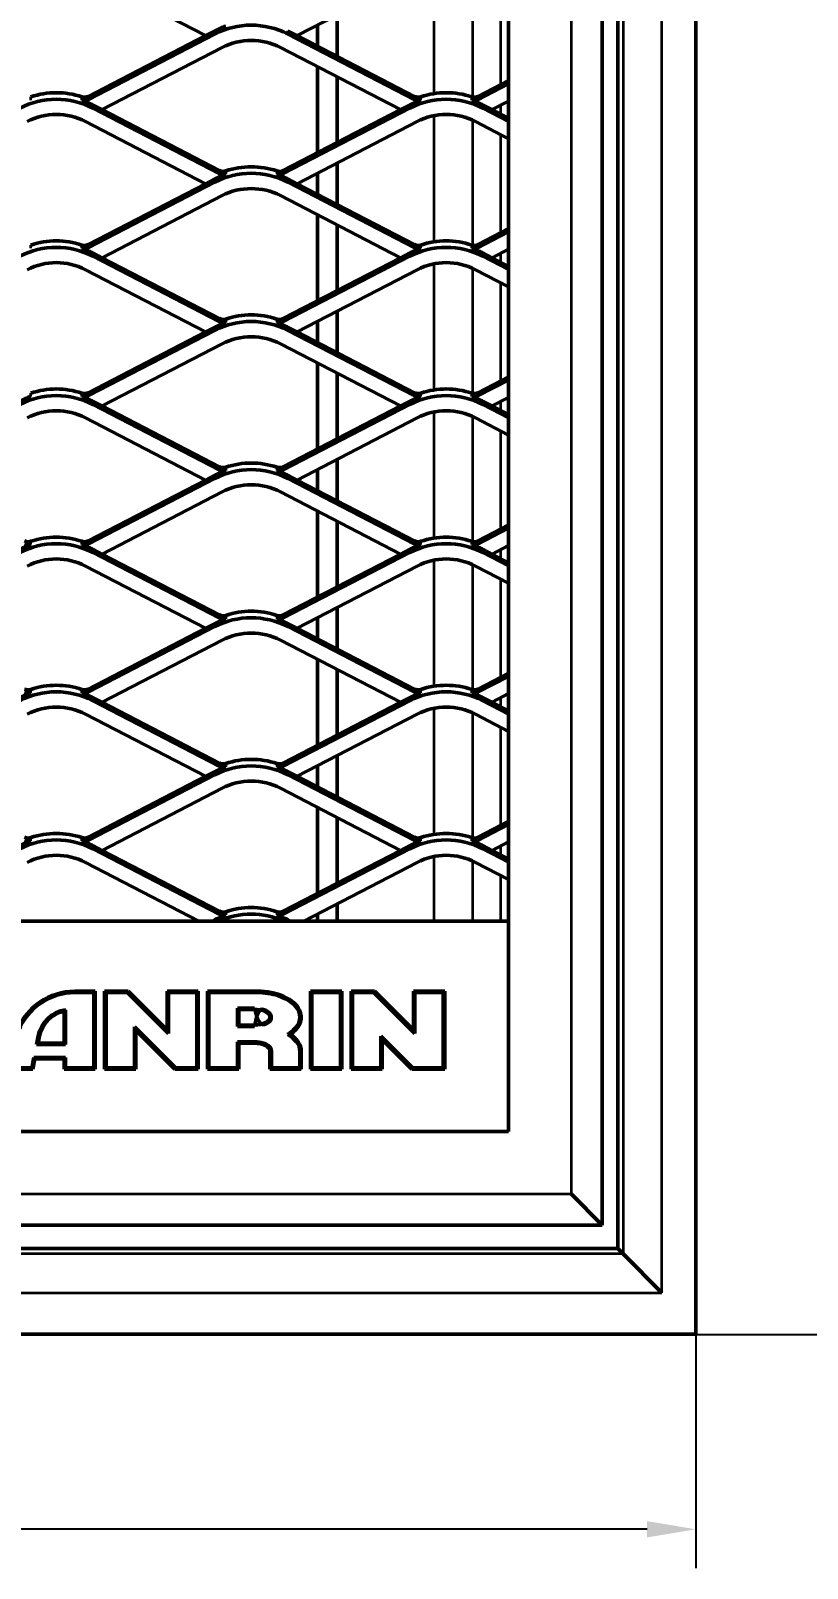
# Model space of a CAD drawing. Header units: millimetres. Extents: x 0 to 1485, y 0 to 1050.
# Drawn here: x 621.4 to 721, y 356 to 553.2 of the extents above; entities that cross this region are included whole.
import ezdxf

# ---------------------------------------------------------------- set-up
doc = ezdxf.new("R2010")
doc.units = ezdxf.units.MM
doc.header["$LTSCALE"] = 2.5
for name, color, linetype, lineweight in [('Bemaßung (ISO)', 7, 'Continuous', 25), ('Sichtbar (ISO)', 7, 'Continuous', 50), ('Sichtbar schmal (ISO)', 7, 'Continuous', 35)]:
    doc.layers.add(name, color=color, linetype=linetype, lineweight=lineweight)
doc.styles.add('TXT 3_5', font='isocpeur.ttf')
doc.dimstyles.new('Anrin Standard (DIN)', dxfattribs={"dimscale": 2.5, "dimtxt": 3.5, "dimasz": 2.5, "dimexe": 2, "dimexo": 0, "dimgap": 0.8, "dimtad": 1, "dimrnd": 1e-08, "dimtxsty": 'TXT 3_5', "dimcen": 0.09, "dimdle": 10, "dimclrd": 256, "dimclre": 256, "dimclrt": 256, "dimadec": 0, "dimazin": 2, "dimtfac": 0.714286, "dimtmove": 0, "dimatfit": 3, "dimfxl": 1, "dimtolj": 1, "dimlwd": -1, "dimlwe": -1, "dimarcsym": 0})

# ---------------------------------------------------------------- blocks, each defined once
blk = doc.blocks.new('*D17')
at = {"layer": 'Bemaßung (ISO)', "transparency": 16777216}
for p, q in [((108.71, 386.01), (108.71, 356.01)), ((706.71, 386.01), (706.71, 356.01)), ((700.46, 361.01), (114.96, 361.01))]:
    blk.add_line(p, q, dxfattribs=at)
for points in [[(114.96, 362.06), (114.96, 359.97), (108.71, 361.01)], [(700.46, 362.06), (700.46, 359.97), (706.71, 361.01)]]:
    blk.add_solid(points, dxfattribs=at)
at = {"layer": 'Defpoints', "color": 0, "transparency": 16777216}
for p in [(108.71, 386.01), (706.71, 386.01), (108.71, 361.01)]:
    blk.add_point(p, dxfattribs=at)
at = {"layer": 'Bemaßung (ISO)', "transparency": 16777216, "insert": (399.4, 371.76), "char_height": 8.75, "attachment_point": 1, "style": 'TXT 3_5'}
blk.add_mtext('\\A1;600', dxfattribs=at)
blk = doc.blocks.new('*D18')
at = {"layer": 'Bemaßung (ISO)', "transparency": 16777216}
for p, q in [((706.71, 786.01), (754.21, 786.01)), ((749.21, 392.26), (749.21, 779.76)), ((706.71, 386.01), (754.21, 386.01))]:
    blk.add_line(p, q, dxfattribs=at)
for points in [[(748.17, 779.76), (750.26, 779.76), (749.21, 786.01)], [(748.17, 392.26), (750.26, 392.26), (749.21, 386.01)]]:
    blk.add_solid(points, dxfattribs=at)
at = {"layer": 'Defpoints', "color": 0, "transparency": 16777216}
for p in [(706.71, 786.01), (749.21, 786.01), (706.71, 386.01)]:
    blk.add_point(p, dxfattribs=at)
at = {"layer": 'Bemaßung (ISO)', "transparency": 16777216, "insert": (738.46, 577.26), "char_height": 8.75, "attachment_point": 1, "rotation": 90, "style": 'TXT 3_5'}
blk.add_mtext('\\A1;400', dxfattribs=at)

msp = doc.modelspace()

# ---------------------------------------------------------------- linework, layer by layer
at = {"layer": 'Sichtbar (ISO)'}
for p, q in [((706.7145, 386.0145), (706.7145, 786.0145)), ((696.7145, 775.0145), (696.7145, 397.0145)), ((694.7145, 772.0145), (694.7145, 400.0145)), ((682.7145, 760.0145), (682.7145, 412.0145)), ((643.8402, 552.5751), (628.461, 560.5437)), ((670.9681, 560.5437), (655.5888, 552.5751)), ((660.7145, 555.231), (660.7145, 549.9193)), ((645.0314, 552.7713), (628.7828, 544.3522)), ((643.8402, 552.5751), (628.7828, 544.7732)), ((645.0314, 553.1923), (643.8402, 552.5751)), ((655.5888, 552.5751), (654.3976, 553.1923)), ((670.6462, 544.3522), (654.3976, 552.7713)), ((670.6462, 544.7732), (655.5888, 552.5751)), ((658.2145, 551.2146), (658.2145, 553.9356)), ((630.5888, 543.0751), (645.9681, 551.0437)), ((653.461, 551.0437), (668.8402, 543.0751)), ((658.2145, 537.5695), (658.2145, 548.5807)), ((660.7145, 547.2854), (660.7145, 538.8648)), ((682.7145, 546.8104), (678.7828, 544.7732)), ((682.7145, 546.3894), (678.7828, 544.3522)), ((630.5888, 543.0751), (629.3976, 543.6923)), ((629.3976, 543.2713), (645.6462, 534.8522)), ((645.6462, 535.2732), (630.5888, 543.0751)), ((653.7828, 534.8522), (670.0314, 543.2713)), ((668.8402, 543.0751), (653.7828, 535.2732)), ((670.0314, 543.6923), (668.8402, 543.0751)), ((680.5888, 543.0751), (679.3976, 543.6923)), ((679.3976, 543.2713), (682.7145, 541.5526)), ((680.5888, 543.0751), (682.7145, 544.1765)), ((682.7145, 541.9737), (680.5888, 543.0751)), ((643.8402, 533.5751), (628.461, 541.5437)), ((670.9681, 541.5437), (655.5888, 533.5751)), ((682.7145, 539.3398), (678.461, 541.5437)), ((658.2145, 532.2146), (658.2145, 534.9356)), ((660.7145, 536.231), (660.7145, 530.9193)), ((645.0314, 533.7713), (628.7828, 525.3522)), ((643.8402, 533.5751), (628.7828, 525.7732)), ((645.0314, 534.1923), (643.8402, 533.5751)), ((655.5888, 533.5751), (654.3976, 534.1923)), ((670.6462, 525.3522), (654.3976, 533.7713)), ((670.6462, 525.7732), (655.5888, 533.5751)), ((630.5888, 524.0751), (645.9681, 532.0437)), ((653.461, 532.0437), (668.8402, 524.0751)), ((658.2145, 518.5695), (658.2145, 529.5807)), ((660.7145, 528.2854), (660.7145, 519.8648)), ((682.7145, 527.8104), (678.7828, 525.7732)), ((682.7145, 527.3894), (678.7828, 525.3522)), ((630.5888, 524.0751), (629.3976, 524.6923)), ((670.0314, 524.6923), (668.8402, 524.0751)), ((680.5888, 524.0751), (679.3976, 524.6923)), ((680.5888, 524.0751), (682.7145, 525.1765)), ((643.8402, 514.5751), (628.461, 522.5437)), ((629.3976, 524.2713), (645.6462, 515.8522)), ((645.6462, 516.2732), (630.5888, 524.0751)), ((653.7828, 515.8522), (670.0314, 524.2713)), ((668.8402, 524.0751), (653.7828, 516.2732)), ((670.9681, 522.5437), (655.5888, 514.5751)), ((682.7145, 520.3398), (678.461, 522.5437)), ((679.3976, 524.2713), (682.7145, 522.5526)), ((682.7145, 522.9737), (680.5888, 524.0751)), ((660.7145, 517.231), (660.7145, 511.9193)), ((645.0314, 514.7713), (628.7828, 506.3522)), ((645.0314, 515.1923), (643.8402, 514.5751)), ((655.5888, 514.5751), (654.3976, 515.1923)), ((670.6462, 506.3522), (654.3976, 514.7713)), ((658.2145, 513.2146), (658.2145, 515.9356)), ((643.8402, 514.5751), (628.7828, 506.7732)), ((630.5888, 505.0751), (645.9681, 513.0437)), ((653.461, 513.0437), (668.8402, 505.0751)), ((670.6462, 506.7732), (655.5888, 514.5751)), ((658.2145, 499.5695), (658.2145, 510.5807)), ((660.7145, 509.2854), (660.7145, 500.8648)), ((682.7145, 508.8104), (678.7828, 506.7732)), ((682.7145, 508.3894), (678.7828, 506.3522)), ((630.5888, 505.0751), (629.3976, 505.6923)), ((629.3976, 505.2713), (645.6462, 496.8522)), ((645.6462, 497.2732), (630.5888, 505.0751)), ((653.7828, 496.8522), (670.0314, 505.2713)), ((668.8402, 505.0751), (653.7828, 497.2732)), ((670.0314, 505.6923), (668.8402, 505.0751)), ((680.5888, 505.0751), (679.3976, 505.6923)), ((679.3976, 505.2713), (682.7145, 503.5526)), ((680.5888, 505.0751), (682.7145, 506.1765)), ((682.7145, 503.9737), (680.5888, 505.0751)), ((643.8402, 495.5751), (628.461, 503.5437)), ((670.9681, 503.5437), (655.5888, 495.5751)), ((682.7145, 501.3398), (678.461, 503.5437)), ((658.2145, 494.2146), (658.2145, 496.9356)), ((660.7145, 498.231), (660.7145, 492.9193)), ((645.0314, 495.7713), (628.7828, 487.3522)), ((643.8402, 495.5751), (628.7828, 487.7732)), ((645.0314, 496.1923), (643.8402, 495.5751)), ((655.5888, 495.5751), (654.3976, 496.1923)), ((670.6462, 487.3522), (654.3976, 495.7713)), ((670.6462, 487.7732), (655.5888, 495.5751)), ((630.5888, 486.0751), (645.9681, 494.0437)), ((653.461, 494.0437), (668.8402, 486.0751)), ((658.2145, 480.5695), (658.2145, 491.5807)), ((660.7145, 490.2854), (660.7145, 481.8648)), ((682.7145, 489.8104), (678.7828, 487.7732)), ((682.7145, 489.3894), (678.7828, 487.3522)), ((680.5888, 486.0751), (682.7145, 487.1765)), ((630.5888, 486.0751), (629.3976, 486.6923)), ((629.3976, 486.2713), (645.6462, 477.8522)), ((645.6462, 478.2732), (630.5888, 486.0751)), ((653.7828, 477.8522), (670.0314, 486.2713)), ((668.8402, 486.0751), (653.7828, 478.2732)), ((670.0314, 486.6923), (668.8402, 486.0751)), ((680.5888, 486.0751), (679.3976, 486.6923)), ((679.3976, 486.2713), (682.7145, 484.5526)), ((682.7145, 484.9737), (680.5888, 486.0751)), ((643.8402, 476.5751), (628.461, 484.5437)), ((670.9681, 484.5437), (655.5888, 476.5751)), ((682.7145, 482.3398), (678.461, 484.5437)), ((660.7145, 479.231), (660.7145, 473.9193)), ((645.0314, 477.1923), (643.8402, 476.5751)), ((655.5888, 476.5751), (654.3976, 477.1923)), ((658.2145, 475.2146), (658.2145, 477.9356)), ((645.0314, 476.7713), (628.7828, 468.3522)), ((643.8402, 476.5751), (628.7828, 468.7732)), ((670.6462, 468.3522), (654.3976, 476.7713)), ((670.6462, 468.7732), (655.5888, 476.5751)), ((630.5888, 467.0751), (645.9681, 475.0437)), ((653.461, 475.0437), (668.8402, 467.0751)), ((658.2145, 461.5695), (658.2145, 472.5807)), ((660.7145, 471.2854), (660.7145, 462.8648)), ((682.7145, 470.8104), (678.7828, 468.7732)), ((682.7145, 470.3894), (678.7828, 468.3522)), ((630.5888, 467.0751), (629.3976, 467.6923)), ((670.0314, 467.6923), (668.8402, 467.0751)), ((680.5888, 467.0751), (679.3976, 467.6923)), ((680.5888, 467.0751), (682.7145, 468.1765)), ((643.8402, 457.5751), (628.461, 465.5437)), ((629.3976, 467.2713), (645.6462, 458.8522)), ((645.6462, 459.2732), (630.5888, 467.0751)), ((653.7828, 458.8522), (670.0314, 467.2713)), ((668.8402, 467.0751), (653.7828, 459.2732)), ((670.9681, 465.5437), (655.5888, 457.5751)), ((682.7145, 463.3398), (678.461, 465.5437)), ((679.3976, 467.2713), (682.7145, 465.5526)), ((682.7145, 465.9737), (680.5888, 467.0751)), ((660.7145, 460.231), (660.7145, 454.9193)), ((645.0314, 457.7713), (628.7828, 449.3522)), ((643.8402, 457.5751), (628.7828, 449.7732)), ((645.0314, 458.1923), (643.8402, 457.5751)), ((655.5888, 457.5751), (654.3976, 458.1923)), ((670.6462, 449.3522), (654.3976, 457.7713)), ((670.6462, 449.7732), (655.5888, 457.5751)), ((658.2145, 456.2146), (658.2145, 458.9356)), ((630.5888, 448.0751), (645.9681, 456.0437)), ((653.461, 456.0437), (668.8402, 448.0751)), ((658.2145, 442.5695), (658.2145, 453.5807)), ((660.7145, 452.2854), (660.7145, 443.8648)), ((682.7145, 451.8104), (678.7828, 449.7732)), ((682.7145, 451.3894), (678.7828, 449.3522)), ((630.5888, 448.0751), (629.3976, 448.6923)), ((629.3976, 448.2713), (645.6462, 439.8522)), ((645.6462, 440.2732), (630.5888, 448.0751)), ((653.7828, 439.8522), (670.0314, 448.2713)), ((668.8402, 448.0751), (653.7828, 440.2732)), ((670.0314, 448.6923), (668.8402, 448.0751)), ((680.5888, 448.0751), (679.3976, 448.6923)), ((679.3976, 448.2713), (682.7145, 446.5526)), ((680.5888, 448.0751), (682.7145, 449.1765)), ((682.7145, 446.9737), (680.5888, 448.0751)), ((642.9921, 439.0145), (628.461, 446.5437)), ((670.9681, 446.5437), (656.4369, 439.0145)), ((682.7145, 444.3398), (678.461, 446.5437)), ((658.2145, 439.0145), (658.2145, 439.9356)), ((660.7145, 441.231), (660.7145, 439.0145)), ((682.7145, 439.0145), (610.7145, 439.0145)), ((645.0314, 439.1923), (644.6883, 439.0145)), ((654.7407, 439.0145), (654.3976, 439.1923)), ((627.0997, 430.0145), (629.7145, 430.0145)), ((629.7145, 430.0145), (629.5382, 429.8382)), ((629.7145, 430.0145), (629.7145, 420.0145)), ((630.9145, 430.0145), (633.9145, 430.0145)), ((630.9145, 430.0145), (631.0908, 429.8382)), ((630.9145, 420.0145), (630.9145, 430.0145)), ((633.9145, 430.0145), (633.8415, 429.8382)), ((633.9145, 430.0145), (638.9145, 425.0145)), ((638.9145, 430.0145), (639.0908, 429.8382)), ((638.9145, 425.0145), (638.9145, 430.0145)), ((638.9145, 430.0145), (642.9145, 430.0145)), ((642.9145, 430.0145), (642.7382, 429.8382)), ((642.9145, 430.0145), (642.9145, 420.0145)), ((644.1145, 430.0145), (644.2908, 429.8382)), ((644.1145, 420.0145), (644.1145, 430.0145)), ((644.1145, 430.0145), (650.5145, 430.0145)), ((657.3145, 430.0145), (657.4908, 429.8382)), ((657.3145, 420.0145), (657.3145, 430.0145)), ((657.3145, 430.0145), (661.3145, 430.0145)), ((661.3145, 430.0145), (661.1382, 429.8382)), ((661.3145, 430.0145), (661.3145, 420.0145)), ((662.5145, 430.0145), (665.5145, 430.0145)), ((662.5145, 430.0145), (662.6908, 429.8382)), ((662.5145, 420.0145), (662.5145, 430.0145)), ((665.5145, 430.0145), (665.4415, 429.8382)), ((665.5145, 430.0145), (670.5145, 425.0145)), ((670.5145, 430.0145), (670.6908, 429.8382)), ((670.5145, 425.0145), (670.5145, 430.0145)), ((670.5145, 430.0145), (674.5145, 430.0145)), ((674.5145, 430.0145), (674.3382, 429.8382)), ((674.5145, 430.0145), (674.5145, 420.0145)), ((627.0997, 429.8382), (629.5382, 429.8382)), ((629.5382, 429.8382), (629.5382, 420.1909)), ((631.0908, 429.8382), (633.8415, 429.8382)), ((631.0908, 420.1909), (631.0908, 429.8382)), ((633.8415, 429.8382), (639.0908, 424.5888)), ((639.0908, 424.5888), (639.0908, 429.8382)), ((639.0908, 429.8382), (642.7382, 429.8382)), ((642.7382, 429.8382), (642.7382, 420.1909)), ((644.2908, 420.1909), (644.2908, 429.8382)), ((644.2908, 429.8382), (650.5145, 429.8382)), ((657.4908, 420.1909), (657.4908, 429.8382)), ((657.4908, 429.8382), (661.1382, 429.8382)), ((661.1382, 429.8382), (661.1382, 420.1909)), ((662.6908, 429.8382), (665.4415, 429.8382)), ((662.6908, 420.1909), (662.6908, 429.8382)), ((665.4415, 429.8382), (670.6908, 424.5888)), ((670.6908, 424.5888), (670.6908, 429.8382)), ((670.6908, 429.8382), (674.3382, 429.8382)), ((674.3382, 429.8382), (674.3382, 420.1909)), ((625.7145, 423.3479), (625.7145, 427.4342)), ((625.8908, 427.6443), (625.8908, 423.1715)), ((647.9382, 425.5049), (647.9382, 427.8575)), ((648.1145, 427.6812), (647.9382, 427.8575)), ((647.9382, 427.8575), (650.1145, 427.8575)), ((648.1145, 427.6812), (648.1145, 425.6812)), ((650.1145, 427.6812), (648.1145, 427.6812)), ((622.1661, 423.1715), (622.3944, 424.3131)), ((622.5673, 424.2785), (622.3812, 423.3479)), ((639.9875, 420.1909), (634.7382, 425.4402)), ((634.9145, 425.0145), (634.7382, 425.4402)), ((634.7382, 425.4402), (634.7382, 420.1909)), ((639.9145, 420.0145), (634.9145, 425.0145)), ((634.9145, 425.0145), (634.9145, 420.0145)), ((638.9145, 425.0145), (639.0908, 424.5888)), ((648.1145, 425.6812), (647.9382, 425.5049)), ((650.1145, 425.5049), (647.9382, 425.5049)), ((648.1145, 425.6812), (650.1145, 425.6812)), ((670.3804, 420.1909), (666.3382, 424.2331)), ((666.5145, 423.8074), (666.3382, 424.2331)), ((666.3382, 424.2331), (666.3382, 420.1909)), ((670.5145, 425.0145), (670.6908, 424.5888)), ((622.3812, 423.3479), (622.1661, 423.1715)), ((625.8908, 423.1715), (622.1661, 423.1715)), ((622.3812, 423.3479), (625.7145, 423.3479)), ((625.7145, 423.3479), (625.8908, 423.1715)), ((650.1145, 423.5242), (647.9382, 423.5242)), ((648.1145, 423.3479), (647.9382, 423.5242)), ((647.9382, 423.5242), (647.9382, 420.1909)), ((650.1145, 423.3479), (648.1145, 423.3479)), ((648.1145, 423.3479), (648.1145, 420.0145)), ((652.1145, 420.0145), (652.1145, 422.3479)), ((652.2908, 420.1909), (652.2908, 422.3479)), ((655.9382, 422.3479), (655.9382, 420.1909)), ((656.1145, 422.3479), (656.1145, 420.0145)), ((670.3074, 420.0145), (666.5145, 423.8074)), ((666.5145, 423.8074), (666.5145, 420.0145)), ((621.7145, 420.0145), (617.7145, 420.0145)), ((621.57, 420.1909), (617.9749, 420.1909)), ((621.8366, 421.5242), (621.57, 420.1909)), ((621.7145, 420.0145), (621.57, 420.1909)), ((621.9812, 421.3479), (621.7145, 420.0145)), ((625.8908, 421.5242), (621.8366, 421.5242)), ((621.9812, 421.3479), (621.8366, 421.5242)), ((625.7145, 421.3479), (621.9812, 421.3479)), ((625.7145, 421.3479), (625.8908, 421.5242)), ((625.7145, 420.0145), (625.7145, 421.3479)), ((625.7145, 420.0145), (625.8908, 420.1909)), ((629.7145, 420.0145), (625.7145, 420.0145)), ((625.8908, 420.1909), (625.8908, 421.5242)), ((629.5382, 420.1909), (625.8908, 420.1909)), ((629.7145, 420.0145), (629.5382, 420.1909)), ((630.9145, 420.0145), (631.0908, 420.1909)), ((634.9145, 420.0145), (630.9145, 420.0145)), ((634.7382, 420.1909), (631.0908, 420.1909)), ((634.9145, 420.0145), (634.7382, 420.1909)), ((639.9145, 420.0145), (639.9875, 420.1909)), ((642.9145, 420.0145), (639.9145, 420.0145)), ((642.7382, 420.1909), (639.9875, 420.1909)), ((642.9145, 420.0145), (642.7382, 420.1909)), ((644.1145, 420.0145), (644.2908, 420.1909)), ((648.1145, 420.0145), (644.1145, 420.0145)), ((647.9382, 420.1909), (644.2908, 420.1909)), ((648.1145, 420.0145), (647.9382, 420.1909)), ((652.1145, 420.0145), (652.2908, 420.1909)), ((656.1145, 420.0145), (652.1145, 420.0145)), ((655.9382, 420.1909), (652.2908, 420.1909)), ((656.1145, 420.0145), (655.9382, 420.1909)), ((657.3145, 420.0145), (657.4908, 420.1909)), ((661.3145, 420.0145), (657.3145, 420.0145)), ((661.1382, 420.1909), (657.4908, 420.1909)), ((661.3145, 420.0145), (661.1382, 420.1909)), ((662.5145, 420.0145), (662.6908, 420.1909)), ((666.5145, 420.0145), (662.5145, 420.0145)), ((666.3382, 420.1909), (662.6908, 420.1909)), ((666.5145, 420.0145), (666.3382, 420.1909)), ((670.3074, 420.0145), (670.3804, 420.1909)), ((674.5145, 420.0145), (670.3074, 420.0145)), ((674.3382, 420.1909), (670.3804, 420.1909)), ((674.5145, 420.0145), (674.3382, 420.1909)), ((132.7145, 412.0145), (682.7145, 412.0145)), ((690.7145, 404.0145), (694.7145, 400.0145)), ((120.7145, 400.0145), (694.7145, 400.0145)), ((118.7145, 397.0145), (696.7145, 397.0145)), ((697.3789, 396.3501), (696.7145, 397.0145)), ((697.3789, 396.3501), (702.3742, 391.3549)), ((706.7145, 386.0145), (108.7145, 386.0145))]:
    msp.add_line(p, q, dxfattribs=at)
for centre, radius, start, end in [((627.0997, 422.0605), 7.9541, 90, 158.198591), ((627.0997, 422.0605), 7.7777, 90, 158.198591), ((626.5146, 423.4891), 4.2018, 98.537101, 168.690068), ((626.5146, 423.4891), 4.0255, 101.464187, 168.690068)]:
    msp.add_arc(centre, radius, start, end, dxfattribs=at)
for centre, major_axis, start_param, end_param in [((649.7145, 544.1336), (-10, 0), 4.22501539, 5.19976257), ((649.7145, 544.5547), (-10, 0), 5.04580489, 5.19976257), ((649.7145, 544.1336), (8, 0), 1.08342274, 2.05816992), ((624.7145, 534.6336), (10, 0), 1.08342274, 2.05816992), ((624.7145, 535.4757), (-10, 0), 4.37897307, 5.04580489), ((628.3145, 545.637), (-1, 0), 1.23738042, 2.05816992), ((628.3145, 545.216), (-1, 0), 1.23738042, 2.05816992), ((624.7145, 535.0547), (-10, 0), 4.22501539, 4.37897307), ((674.7145, 534.6336), (10, 0), 1.08342274, 2.05816992), ((674.7145, 535.0547), (-10, 0), 5.04580489, 5.19976257), ((671.1145, 545.637), (-1, 0), 1.08342274, 1.90421224), ((671.1145, 545.216), (-1, 0), 1.08342274, 1.90421224), ((674.7145, 535.4757), (-10, 0), 4.37897307, 5.04580489), ((678.3145, 545.637), (-1, 0), 1.23738042, 2.05816992), ((678.3145, 545.216), (-1, 0), 1.23738042, 2.05816992), ((674.7145, 535.0547), (-10, 0), 4.22501539, 4.37897307), ((624.7145, 534.6336), (-8, 0), 4.22501539, 5.19976257), ((674.7145, 534.6336), (-8, 0), 4.22501539, 5.19976257), ((649.7145, 525.1336), (-10, 0), 4.22501539, 5.19976257), ((649.7145, 525.5547), (-10, 0), 5.04580489, 5.19976257), ((646.1145, 536.137), (-1, 0), 1.08342274, 1.90421224), ((646.1145, 535.716), (1, 0), 4.22501539, 5.04580489), ((649.7145, 525.9757), (-10, 0), 4.37897307, 5.04580489), ((653.3145, 536.137), (-1, 0), 1.23738042, 2.05816992), ((653.3145, 535.716), (1, 0), 4.37897307, 5.19976257), ((649.7145, 525.5547), (-10, 0), 4.22501539, 4.37897307), ((649.7145, 525.1336), (8, 0), 1.08342274, 2.05816992), ((624.7145, 515.6336), (10, 0), 1.08342274, 2.05816992), ((624.7145, 516.4757), (-10, 0), 4.37897307, 5.04580489), ((628.3145, 526.637), (-1, 0), 1.23738042, 2.05816992), ((628.3145, 526.216), (-1, 0), 1.23738042, 2.05816992), ((624.7145, 516.0547), (-10, 0), 4.22501539, 4.37897307), ((674.7145, 515.6336), (10, 0), 1.08342274, 2.05816992), ((674.7145, 516.0547), (-10, 0), 5.04580489, 5.19976257), ((671.1145, 526.637), (-1, 0), 1.08342274, 1.90421224), ((671.1145, 526.216), (-1, 0), 1.08342274, 1.90421224), ((674.7145, 516.4757), (-10, 0), 4.37897307, 5.04580489), ((678.3145, 526.637), (-1, 0), 1.23738042, 2.05816992), ((678.3145, 526.216), (-1, 0), 1.23738042, 2.05816992), ((674.7145, 516.0547), (-10, 0), 4.22501539, 4.37897307), ((624.7145, 515.6336), (-8, 0), 4.22501539, 5.19976257), ((674.7145, 515.6336), (-8, 0), 4.22501539, 5.19976257), ((649.7145, 506.9757), (-10, 0), 4.37897307, 5.04580489), ((649.7145, 506.1336), (-10, 0), 4.22501539, 5.19976257), ((649.7145, 506.5547), (-10, 0), 5.04580489, 5.19976257), ((646.1145, 517.137), (-1, 0), 1.08342274, 1.90421224), ((646.1145, 516.716), (1, 0), 4.22501539, 5.04580489), ((653.3145, 517.137), (-1, 0), 1.23738042, 2.05816992), ((653.3145, 516.716), (1, 0), 4.37897307, 5.19976257), ((649.7145, 506.5547), (-10, 0), 4.22501539, 4.37897307), ((649.7145, 506.1336), (8, 0), 1.08342274, 2.05816992), ((624.7145, 496.6336), (10, 0), 1.08342274, 2.05816992), ((624.7145, 497.4757), (-10, 0), 4.37897307, 5.04580489), ((628.3145, 507.637), (-1, 0), 1.23738042, 2.05816992), ((674.7145, 496.6336), (10, 0), 1.08342274, 2.05816992), ((671.1145, 507.637), (-1, 0), 1.08342274, 1.90421224), ((674.7145, 497.4757), (-10, 0), 4.37897307, 5.04580489), ((678.3145, 507.637), (-1, 0), 1.23738042, 2.05816992), ((624.7145, 497.0547), (-10, 0), 5.04580489, 5.19976257), ((628.3145, 507.216), (-1, 0), 1.23738042, 2.05816992), ((624.7145, 497.0547), (-10, 0), 4.22501539, 4.37897307), ((674.7145, 497.0547), (-10, 0), 5.04580489, 5.19976257), ((671.1145, 507.216), (-1, 0), 1.08342274, 1.90421224), ((678.3145, 507.216), (-1, 0), 1.23738042, 2.05816992), ((674.7145, 497.0547), (-10, 0), 4.22501539, 4.37897307), ((624.7145, 496.6336), (-8, 0), 4.22501539, 5.19976257), ((674.7145, 496.6336), (-8, 0), 4.22501539, 5.19976257), ((649.7145, 487.1336), (-10, 0), 4.22501539, 5.19976257), ((646.1145, 498.137), (-1, 0), 1.08342274, 1.90421224), ((649.7145, 487.9757), (-10, 0), 4.37897307, 5.04580489), ((653.3145, 498.137), (-1, 0), 1.23738042, 2.05816992), ((649.7145, 487.5547), (-10, 0), 5.04580489, 5.19976257), ((646.1145, 497.716), (1, 0), 4.22501539, 5.04580489), ((649.7145, 487.1336), (8, 0), 1.08342274, 2.05816992), ((653.3145, 497.716), (1, 0), 4.37897307, 5.19976257), ((649.7145, 487.5547), (-10, 0), 4.22501539, 4.37897307), ((624.7145, 477.6336), (10, 0), 1.08342274, 2.05816992), ((624.7145, 478.0547), (-10, 0), 5.04580489, 5.19976257), ((621.1145, 488.637), (-1, 0), 1.08342274, 1.90421224), ((621.1145, 488.216), (-1, 0), 1.08342274, 1.90421224), ((624.7145, 478.4757), (-10, 0), 4.37897307, 5.04580489), ((628.3145, 488.637), (-1, 0), 1.23738042, 2.05816992), ((628.3145, 488.216), (-1, 0), 1.23738042, 2.05816992), ((624.7145, 478.0547), (-10, 0), 4.22501539, 4.37897307), ((674.7145, 477.6336), (10, 0), 1.08342274, 2.05816992), ((674.7145, 478.0547), (-10, 0), 5.04580489, 5.19976257), ((671.1145, 488.637), (-1, 0), 1.08342274, 1.90421224), ((671.1145, 488.216), (-1, 0), 1.08342274, 1.90421224), ((674.7145, 478.4757), (-10, 0), 4.37897307, 5.04580489), ((678.3145, 488.637), (-1, 0), 1.23738042, 2.05816992), ((678.3145, 488.216), (-1, 0), 1.23738042, 2.05816992), ((674.7145, 478.0547), (-10, 0), 4.22501539, 4.37897307), ((624.7145, 477.6336), (-8, 0), 4.22501539, 5.19976257), ((674.7145, 477.6336), (-8, 0), 4.22501539, 5.19976257), ((649.7145, 468.1336), (-10, 0), 4.22501539, 5.19976257), ((649.7145, 468.5547), (-10, 0), 5.04580489, 5.19976257), ((646.1145, 479.137), (-1, 0), 1.08342274, 1.90421224), ((646.1145, 478.716), (1, 0), 4.22501539, 5.04580489), ((649.7145, 468.9757), (-10, 0), 4.37897307, 5.04580489), ((653.3145, 479.137), (-1, 0), 1.23738042, 2.05816992), ((653.3145, 478.716), (1, 0), 4.37897307, 5.19976257), ((649.7145, 468.5547), (-10, 0), 4.22501539, 4.37897307), ((649.7145, 468.1336), (8, 0), 1.08342274, 2.05816992), ((624.7145, 459.4757), (-10, 0), 4.37897307, 5.04580489), ((674.7145, 459.4757), (-10, 0), 4.37897307, 5.04580489), ((624.7145, 458.6336), (10, 0), 1.08342274, 2.05816992), ((624.7145, 459.0547), (-10, 0), 5.04580489, 5.19976257), ((621.1145, 469.637), (-1, 0), 1.08342274, 1.90421224), ((621.1145, 469.216), (-1, 0), 1.08342274, 1.90421224), ((628.3145, 469.637), (-1, 0), 1.23738042, 2.05816992), ((628.3145, 469.216), (-1, 0), 1.23738042, 2.05816992), ((624.7145, 459.0547), (-10, 0), 4.22501539, 4.37897307), ((674.7145, 458.6336), (10, 0), 1.08342274, 2.05816992), ((674.7145, 459.0547), (-10, 0), 5.04580489, 5.19976257), ((671.1145, 469.637), (-1, 0), 1.08342274, 1.90421224), ((671.1145, 469.216), (-1, 0), 1.08342274, 1.90421224), ((678.3145, 469.637), (-1, 0), 1.23738042, 2.05816992), ((678.3145, 469.216), (-1, 0), 1.23738042, 2.05816992), ((674.7145, 459.0547), (-10, 0), 4.22501539, 4.37897307), ((624.7145, 458.6336), (-8, 0), 4.22501539, 5.19976257), ((674.7145, 458.6336), (-8, 0), 4.22501539, 5.19976257), ((649.7145, 449.9757), (-10, 0), 4.37897307, 5.04580489), ((649.7145, 449.1336), (-10, 0), 4.22501539, 5.19976257), ((649.7145, 449.5547), (-10, 0), 5.04580489, 5.19976257), ((646.1145, 460.137), (-1, 0), 1.08342274, 1.90421224), ((646.1145, 459.716), (1, 0), 4.22501539, 5.04580489), ((653.3145, 460.137), (-1, 0), 1.23738042, 2.05816992), ((653.3145, 459.716), (1, 0), 4.37897307, 5.19976257), ((649.7145, 449.5547), (-10, 0), 4.22501539, 4.37897307), ((649.7145, 449.1336), (8, 0), 1.08342274, 2.05816992), ((624.7145, 439.6336), (10, 0), 1.08342274, 2.05816992), ((621.1145, 450.637), (-1, 0), 1.08342274, 1.90421224), ((624.7145, 440.4757), (-10, 0), 4.37897307, 5.04580489), ((628.3145, 450.637), (-1, 0), 1.23738042, 2.05816992), ((674.7145, 439.6336), (10, 0), 1.08342274, 2.05816992), ((671.1145, 450.637), (-1, 0), 1.08342274, 1.90421224), ((674.7145, 440.4757), (-10, 0), 4.37897307, 5.04580489), ((678.3145, 450.637), (-1, 0), 1.23738042, 2.05816992), ((624.7145, 440.0547), (-10, 0), 5.04580489, 5.19976257), ((621.1145, 450.216), (-1, 0), 1.08342274, 1.90421224), ((624.7145, 439.6336), (-8, 0), 4.22501539, 5.19976257), ((628.3145, 450.216), (-1, 0), 1.23738042, 2.05816992), ((624.7145, 440.0547), (-10, 0), 4.22501539, 4.37897307), ((674.7145, 440.0547), (-10, 0), 5.04580489, 5.19976257), ((671.1145, 450.216), (-1, 0), 1.08342274, 1.90421224), ((674.7145, 439.6336), (-8, 0), 4.22501539, 5.19976257), ((678.3145, 450.216), (-1, 0), 1.23738042, 2.05816992), ((674.7145, 440.0547), (-10, 0), 4.22501539, 4.37897307), ((649.7145, 430.5547), (-10, 0), 5.04580489, 5.19976257), ((649.7145, 430.1336), (-10, 0), 4.28115636, 5.1436216), ((646.1145, 441.137), (-1, 0), 1.08342274, 1.90421224), ((646.1145, 440.716), (1, 0), 4.22501539, 5.04580489), ((649.7145, 430.9757), (-10, 0), 4.37897307, 5.04580489), ((653.3145, 441.137), (-1, 0), 1.23738042, 2.05816992), ((653.3145, 440.716), (1, 0), 4.37897307, 5.19976257), ((649.7145, 430.5547), (-10, 0), 4.22501539, 4.37897307)]:
    msp.add_ellipse(centre, major_axis=major_axis, ratio=0.97758819, start_param=start_param, end_param=end_param, dxfattribs=at)
for points, knots in [([(650.5145, 430.0145), (651.7153, 430.0145), (652.9126, 429.7771), (653.8734, 429.3484), (654.8579, 428.9091), (655.5878, 428.2713), (655.914, 427.5651), (656.136, 427.0846), (656.1739, 426.5743), (656.0239, 426.0841), (655.8433, 425.4935), (655.3879, 424.933), (654.7232, 424.4823)], [-1.57079633, -1.57079633, -1.57079633, -1.57079633, -0.92754033, -0.92754033, -0.92754033, -0.26837607, -0.26837607, -0.26837607, 0.18010857, 0.18010857, 0.18010857, 0.72039443, 0.72039443, 0.72039443, 0.72039443]), ([(650.5145, 429.8382), (651.4215, 429.8382), (652.3276, 429.7015), (653.1216, 429.4463), (654.468, 429.0135), (655.4577, 428.2315), (655.7959, 427.3943), (656.168, 426.473), (655.7897, 425.4694), (654.7368, 424.7071), (654.6287, 424.6288), (654.5137, 424.5537), (654.3932, 424.4811)], [-1.57079633, -1.57079633, -1.57079633, -1.57079633, -1.07561584, -1.07561584, -1.07561584, -0.23592893, -0.23592893, -0.23592893, 0.68809816, 0.68809816, 0.68809816, 0.7830276, 0.7830276, 0.7830276, 0.7830276]), ([(650.1145, 427.8575), (650.6746, 425.5049), (651.2307, 425.6203), (651.6371, 425.8314), (651.9393, 425.9885), (652.1662, 426.1997), (652.2535, 426.458), (652.3185, 426.6501), (652.2936, 426.8629), (652.191, 427.0427), (652.0403, 427.307), (651.7429, 427.5103), (651.3681, 427.6494), (651.0022, 427.7852), (650.559, 427.8575), (650.1145, 425.5049)], [-1.57079633, -1.57079633, -1.57079633, -1.57079633, -0.76609468, -0.76609468, -0.76609468, -0.16751292, -0.16751292, -0.16751292, 0.27774542, 0.27774542, 0.27774542, 0.93216778, 0.93216778, 0.93216778, 1.57079633, 1.57079633, 1.57079633, 1.57079633]), ([(650.1145, 425.6812), (650.651, 425.6812), (651.1838, 425.7946), (651.5558, 425.9879), (651.8324, 426.1317), (652.02, 426.3177), (652.0865, 426.5145), (652.136, 426.6608), (652.1192, 426.8127), (652.0379, 426.9554), (651.9182, 427.1652), (651.657, 427.3541), (651.3067, 427.4841), (650.9649, 427.611), (650.5403, 427.6812), (650.1145, 427.6812)], [-1.57079633, -1.57079633, -1.57079633, -1.57079633, -0.76609468, -0.76609468, -0.76609468, -0.16751292, -0.16751292, -0.16751292, 0.27774542, 0.27774542, 0.27774542, 0.93216778, 0.93216778, 0.93216778, 1.57079633, 1.57079633, 1.57079633, 1.57079633]), ([(654.7232, 424.4823), (654.6704, 424.4821), (654.6167, 424.4818), (654.5068, 424.4815), (654.4506, 424.4813), (654.3932, 424.4811)], [0, 0, 0, 0, 0.052484068, 0.052484068, 0.10526064, 0.10526064, 0.10526064, 0.10526064]), ([(652.2908, 422.3479), (652.2908, 422.528), (652.2162, 422.7032), (652.0918, 422.8505), (651.727, 423.2826), (650.9298, 423.5242), (650.1145, 423.5242)], [-3.14159265, -3.14159265, -3.14159265, -3.14159265, -2.7421663, -2.7421663, -2.7421663, -1.57079633, -1.57079633, -1.57079633, -1.57079633]), ([(652.1145, 422.3479), (652.1145, 422.6065), (651.9044, 422.8636), (651.5422, 423.0482), (651.1711, 423.2373), (650.6445, 423.3479), (650.1145, 423.3479)], [-3.14159265, -3.14159265, -3.14159265, -3.14159265, -2.36578765, -2.36578765, -2.36578765, -1.57079633, -1.57079633, -1.57079633, -1.57079633])]:
    msp.add_open_spline(points, degree=3, knots=knots, dxfattribs=at)
for points, degree in [([(625.7145, 427.4342), (625.8004, 427.5393), (625.8908, 427.6443)], 2), ([(654.3932, 424.4811), (655.3914, 423.8922), (655.9382, 423.1072), (655.9382, 422.3479)], 3), ([(654.7232, 424.4823), (655.6115, 423.8902), (656.1145, 423.12), (656.1145, 422.3479)], 3)]:
    msp.add_open_spline(points, degree=degree, dxfattribs=at)
at = {"layer": 'Sichtbar schmal (ISO)'}
for p, q in [((702.3742, 391.3549), (702.3742, 780.6742)), ((697.3789, 775.679), (697.3789, 396.3501)), ((690.7145, 768.0145), (690.7145, 404.0145)), ((673.1329, 561.3), (673.1329, 545.1286)), ((678.1138, 544.6793), (678.1138, 560.7132)), ((681.6896, 558.8708), (681.6896, 546.2794)), ((645.0314, 552.7713), (645.0314, 553.1923)), ((654.3976, 552.7713), (654.3976, 553.1923)), ((621.4418, 544.2922), (621.4418, 544.7133)), ((627.9872, 544.2922), (627.9872, 544.7133)), ((628.7828, 544.3522), (628.7828, 544.7732)), ((670.6462, 544.3522), (670.6462, 544.7732)), ((671.4418, 544.2922), (671.4418, 544.7133)), ((677.9872, 544.2922), (677.9872, 544.7133)), ((678.7828, 544.3522), (678.7828, 544.7732)), ((629.3976, 543.6923), (629.3976, 543.2713)), ((670.0314, 543.6923), (670.0314, 543.2713)), ((673.1329, 542.3), (673.1329, 526.1286)), ((679.3976, 543.6923), (679.3976, 543.2713)), ((681.6896, 543.6455), (681.6896, 542.5047)), ((678.1138, 525.6793), (678.1138, 541.7132)), ((681.6896, 539.8708), (681.6896, 527.2794)), ((645.6462, 535.2732), (645.6462, 534.8522)), ((646.4418, 535.2133), (646.4418, 534.7922)), ((652.9872, 535.2133), (652.9872, 534.7922)), ((653.7828, 535.2732), (653.7828, 534.8522)), ((645.0314, 533.7713), (645.0314, 534.1923)), ((654.3976, 533.7713), (654.3976, 534.1923)), ((621.4418, 525.2922), (621.4418, 525.7133)), ((627.9872, 525.2922), (627.9872, 525.7133)), ((628.7828, 525.3522), (628.7828, 525.7732)), ((629.3976, 524.6923), (629.3976, 524.2713)), ((670.0314, 524.6923), (670.0314, 524.2713)), ((670.6462, 525.3522), (670.6462, 525.7732)), ((671.4418, 525.2922), (671.4418, 525.7133)), ((677.9872, 525.2922), (677.9872, 525.7133)), ((678.7828, 525.3522), (678.7828, 525.7732)), ((679.3976, 524.6923), (679.3976, 524.2713)), ((681.6896, 524.6455), (681.6896, 523.5047)), ((673.1329, 523.3), (673.1329, 507.1286)), ((678.1138, 506.6793), (678.1138, 522.7132)), ((681.6896, 520.8708), (681.6896, 508.2794)), ((645.0314, 514.7713), (645.0314, 515.1923)), ((645.6462, 516.2732), (645.6462, 515.8522)), ((646.4418, 516.2133), (646.4418, 515.7922)), ((652.9872, 516.2133), (652.9872, 515.7922)), ((653.7828, 516.2732), (653.7828, 515.8522)), ((654.3976, 514.7713), (654.3976, 515.1923)), ((628.7828, 506.3522), (628.7828, 506.7732)), ((670.6462, 506.3522), (670.6462, 506.7732)), ((678.7828, 506.3522), (678.7828, 506.7732)), ((621.4418, 506.2922), (621.4418, 506.7133)), ((627.9872, 506.2922), (627.9872, 506.7133)), ((629.3976, 505.6923), (629.3976, 505.2713)), ((670.0314, 505.6923), (670.0314, 505.2713)), ((671.4418, 506.2922), (671.4418, 506.7133)), ((677.9872, 506.2922), (677.9872, 506.7133)), ((679.3976, 505.6923), (679.3976, 505.2713)), ((681.6896, 505.6455), (681.6896, 504.5047)), ((673.1329, 504.3), (673.1329, 488.1286)), ((678.1138, 487.6793), (678.1138, 503.7132)), ((681.6896, 501.8708), (681.6896, 489.2794)), ((645.6462, 497.2732), (645.6462, 496.8522)), ((646.4418, 497.2133), (646.4418, 496.7922)), ((652.9872, 497.2133), (652.9872, 496.7922)), ((653.7828, 497.2732), (653.7828, 496.8522)), ((645.0314, 495.7713), (645.0314, 496.1923)), ((654.3976, 495.7713), (654.3976, 496.1923)), ((621.4418, 487.2922), (621.4418, 487.7133)), ((627.9872, 487.2922), (627.9872, 487.7133)), ((628.7828, 487.3522), (628.7828, 487.7732)), ((670.6462, 487.3522), (670.6462, 487.7732)), ((671.4418, 487.2922), (671.4418, 487.7133)), ((677.9872, 487.2922), (677.9872, 487.7133)), ((678.7828, 487.3522), (678.7828, 487.7732)), ((629.3976, 486.6923), (629.3976, 486.2713)), ((670.0314, 486.6923), (670.0314, 486.2713)), ((673.1329, 485.3), (673.1329, 469.1286)), ((679.3976, 486.6923), (679.3976, 486.2713)), ((681.6896, 486.6455), (681.6896, 485.5047)), ((678.1138, 468.6793), (678.1138, 484.7132)), ((681.6896, 482.8708), (681.6896, 470.2794)), ((645.0314, 476.7713), (645.0314, 477.1923)), ((645.6462, 478.2732), (645.6462, 477.8522)), ((646.4418, 478.2133), (646.4418, 477.7922)), ((652.9872, 478.2133), (652.9872, 477.7922)), ((653.7828, 478.2732), (653.7828, 477.8522)), ((654.3976, 476.7713), (654.3976, 477.1923)), ((621.4418, 468.2922), (621.4418, 468.7133)), ((627.9872, 468.2922), (627.9872, 468.7133)), ((628.7828, 468.3522), (628.7828, 468.7732)), ((629.3976, 467.6923), (629.3976, 467.2713)), ((670.0314, 467.6923), (670.0314, 467.2713)), ((670.6462, 468.3522), (670.6462, 468.7732)), ((671.4418, 468.2922), (671.4418, 468.7133)), ((677.9872, 468.2922), (677.9872, 468.7133)), ((678.7828, 468.3522), (678.7828, 468.7732)), ((679.3976, 467.6923), (679.3976, 467.2713)), ((681.6896, 467.6455), (681.6896, 466.5047)), ((673.1329, 466.3), (673.1329, 450.1286)), ((678.1138, 449.6793), (678.1138, 465.7132)), ((681.6896, 463.8708), (681.6896, 451.2794)), ((645.0314, 457.7713), (645.0314, 458.1923)), ((645.6462, 459.2732), (645.6462, 458.8522)), ((646.4418, 459.2133), (646.4418, 458.7922)), ((652.9872, 459.2133), (652.9872, 458.7922)), ((653.7828, 459.2732), (653.7828, 458.8522)), ((654.3976, 457.7713), (654.3976, 458.1923)), ((621.4418, 449.2922), (621.4418, 449.7133)), ((627.9872, 449.2922), (627.9872, 449.7133)), ((628.7828, 449.3522), (628.7828, 449.7732)), ((670.6462, 449.3522), (670.6462, 449.7732)), ((671.4418, 449.2922), (671.4418, 449.7133)), ((677.9872, 449.2922), (677.9872, 449.7133)), ((678.7828, 449.3522), (678.7828, 449.7732)), ((629.3976, 448.6923), (629.3976, 448.2713)), ((670.0314, 448.6923), (670.0314, 448.2713)), ((679.3976, 448.6923), (679.3976, 448.2713)), ((681.6896, 448.6455), (681.6896, 447.5047)), ((673.1329, 447.3), (673.1329, 439.0145)), ((678.1138, 439.0145), (678.1138, 446.7132)), ((681.6896, 444.8708), (681.6896, 439.0145)), ((645.6462, 440.2732), (645.6462, 439.8522)), ((646.4418, 440.2133), (646.4418, 439.7922)), ((652.9872, 440.2133), (652.9872, 439.7922)), ((653.7828, 440.2732), (653.7828, 439.8522)), ((645.0314, 439.0145), (645.0314, 439.1923)), ((654.3976, 439.0145), (654.3976, 439.1923)), ((627.0997, 430.0145), (627.0997, 429.8382)), ((650.5145, 430.0145), (650.5145, 429.8382)), ((650.1145, 427.6812), (650.1145, 427.8575)), ((622.5673, 424.2785), (622.3944, 424.3131)), ((650.1145, 425.6812), (650.1145, 425.5049)), ((650.1145, 423.3479), (650.1145, 423.5242)), ((652.1145, 422.3479), (652.2908, 422.3479)), ((656.1145, 422.3479), (655.9382, 422.3479)), ((124.7145, 404.0145), (690.7145, 404.0145)), ((697.3789, 396.3501), (118.0501, 396.3501)), ((113.0548, 391.3549), (702.3742, 391.3549))]:
    msp.add_line(p, q, dxfattribs=at)

# ---------------------------------------------------------------- dimensions: what is measured, and where the dimension line sits
at = {"layer": 'Bemaßung (ISO)'}
for base, p2, angle, override, picture, middle in [((749.2145, 786.0145), (706.7145, 786.0145), 90, {"dimgap": 0.8, "dimdec": 2, "dimtol": 0, "dimlim": 0, "dimtp": 0, "dimtm": 0, "dimtdec": 2, "dimtofl": 0, "dimatfit": 1}, '*D18', (749.2145, 586.0145)), ((108.7145, 361.0145), (108.7145, 386.0145), 180, {"dimgap": 0.8, "dimdec": 2, "dimlfac": 1.003344, "dimtol": 0, "dimlim": 0, "dimtp": 0, "dimtm": 0, "dimtdec": 2, "dimtofl": 0, "dimatfit": 1}, '*D17', (407.7145, 361.0145))]:
    dim = msp.add_linear_dim(base=base, p1=(706.7145, 386.0145), p2=p2, angle=angle, dimstyle='Anrin Standard (DIN)', override=override, dxfattribs=at)
    dim.commit()
    dim.dimension.update_dxf_attribs({"geometry": picture, "text_midpoint": middle, "dimtype": 160})

doc.saveas('drawing.dxf')
